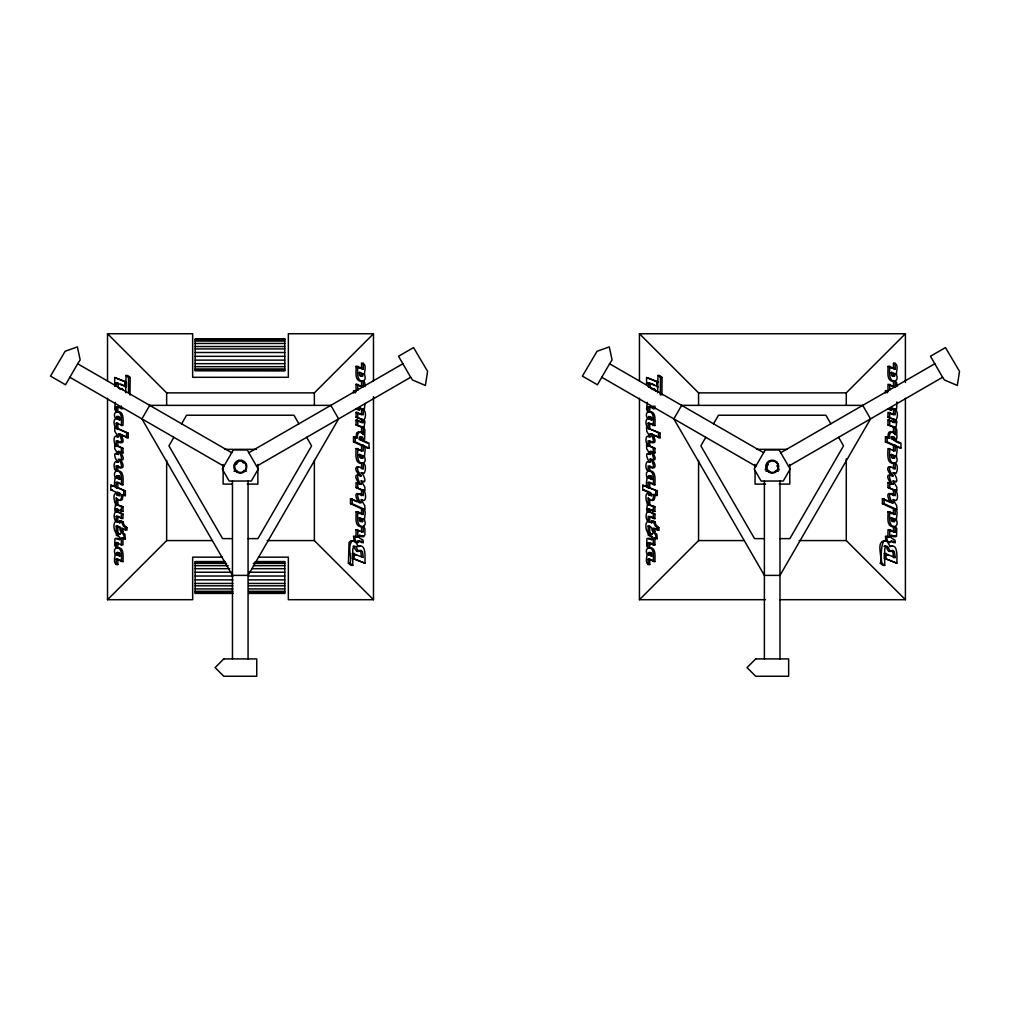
<?xml version="1.0" encoding="UTF-8"?>
<svg xmlns="http://www.w3.org/2000/svg" width="1010" height="1010" viewBox="0 0 1010 1010"><rect width="100%" height="100%" fill="white"/><g stroke="black" fill="none" stroke-linecap="round" stroke-linejoin="round"><path stroke-width="1.5" d="M118.195 487.767L125.366 490.974L125.366 495.62L121.364 494.559C123.27 498.864 117.678 503.409 116.238 497.627L116.238 504.495L117.842 504.495L117.842 499.003M122.968 494.559L122.437 499.382L120.506 500.581M652.422 500.581L653.874 500.076L654.682 498.384L654.897 494.559L653.281 494.559C655.187 498.864 649.594 503.409 648.155 497.627L648.155 504.495L649.758 504.495L649.758 499.003M893.471 433.341L893.471 427.47L895.188 427.47L895.188 434.805C893.648 428.619 887.676 433.479 889.709 438.087L887.979 438.087L888.207 433.997L889.065 432.192L890.618 431.649M120.203 419.655L117.842 418.569L118.7 416.385M116.238 477.806L116.453 476.177L117.488 475.71L119.786 476.606L119.786 479.434L116.238 477.806L120.203 478.891M117.842 477.806L118.056 476.177L119.092 475.71M116.238 554.616L116.453 552.975L117.488 552.508L119.786 553.404L119.786 556.245L116.238 554.616L120.203 555.702M117.842 554.616L118.056 552.975L119.092 552.508M359.017 372.728L361.555 373.889L361.327 375.644L360.216 376.137M363.272 373.889L362.35 376.225L359.472 375.177L359.472 372.147L363.272 373.889L361.555 373.889M359.017 454.828L361.555 455.99L361.037 458.174L362.754 458.174L363.272 455.99L359.472 454.248L359.472 457.277L362.754 458.174M359.017 518.155L361.555 519.317L361.327 521.072L360.216 521.564M363.272 519.317L362.35 521.652L359.472 520.605L359.472 517.574L363.272 519.317L361.555 519.317M652.132 419.655L649.758 418.569C651.248 415.855 647.612 415.855 648.155 418.569L651.702 420.198L651.702 417.357L648.635 416.524M648.155 477.806L648.369 476.177L649.405 475.71L651.702 476.606L651.702 479.434L648.155 477.806L652.132 478.891M649.758 477.806L649.973 476.177L651.021 475.71M648.155 554.616L648.369 552.975L649.405 552.508L651.702 553.404L651.702 556.245L648.155 554.616L652.132 555.702M649.758 554.616L649.973 552.975L651.021 552.508M890.934 372.728L893.471 373.889L893.244 375.644L892.133 376.137M895.188 373.889L894.267 376.225L891.388 375.177L891.388 372.147L895.188 373.889L893.471 373.889M890.934 454.828L893.471 455.99L893.244 457.745L892.133 458.237M895.188 455.99L894.267 458.325L891.388 457.277L891.388 454.248L895.188 455.99L893.471 455.99M890.934 518.155L893.471 519.317L893.244 521.072L892.133 521.564M895.188 519.317L894.267 521.652L891.388 520.605L891.388 517.574L895.188 519.317L893.471 519.317M130 395.024L130.151 377.462L127.664 375.48L126.048 375.48L125.669 392.764M660.313 395.024L660.464 377.462L657.977 375.48L657.598 392.764M661.916 395.024L662.068 377.462L659.581 375.48L657.977 375.48M116.314 436.8L117.842 436.168M648.231 436.8L649.758 436.168M363.322 481.05L361.555 481.896M895.239 481.05L893.471 481.896M363.158 535.628L361.908 536.802L358.891 535.59M895.075 535.628L893.825 536.802L890.82 535.59M116.365 505.694L116.68 505.013M173.859 437.317L168.935 445.877L222.591 538.62L232.464 538.62M181.636 423.796L186.547 415.236L293.973 415.236L298.897 423.796M705.775 437.317L700.864 445.877L754.52 538.62L764.381 538.62M713.552 423.796L718.476 415.236L825.902 415.236L830.813 423.796M77.656 363.764L65.524 384.785L50.5 376.111L65.145 351.265L77.379 346.91L80.169 359.939L77.656 363.764L231.719 452.707M236.365 464.398L238.701 460.345M609.585 363.764L597.44 384.785L582.416 376.111L597.062 351.265L609.295 346.91L612.085 359.939L609.585 363.764L763.636 452.707M765.163 469.801L768.282 464.398M116.718 416.524L116.238 418.569L119.786 420.198L119.786 417.357L116.718 416.524L118.322 416.524M357.515 541.6L355.911 542.736M889.431 541.6L888.459 542.61M891.628 550.463L893.055 552.773L893.471 557.533L895.188 557.533L894.393 551.7L892.663 550.311C888.699 554.187 889.646 544.857 885.606 546.296L884.697 549.326L884.697 565.373L882.98 565.373L880.316 563.264C882.98 558.063 875.493 542.042 884.406 540.716M363.019 500.316L361.555 500.493M894.948 500.316L893.471 500.493M116.377 453.818L117.842 453.578M648.294 453.818L649.758 453.578M222.465 557.154L192.657 557.154L192.657 599.7L107.527 599.7L166.65 540.577L166.65 460.434M107.527 380.947L107.527 333.742L166.65 392.865L314.363 392.865L373.485 333.742L373.485 380.947M765.466 599.7L639.444 599.7L698.567 540.577L698.567 460.434M639.444 380.947L639.444 333.742L698.567 392.865L846.279 392.865L905.402 333.742L905.402 382.525M115.355 402.334L114.648 409.075L116.238 411.891L117.842 411.891L117.842 406.512M116.567 538.747L117.501 538.267L120.329 539.39M647.271 402.334L646.577 409.075L647.511 411.651L648.155 411.891L648.155 406.512L654.897 408.848L654.897 406.007M648.496 538.747L649.43 538.267L652.245 539.39M116.655 461.898L117.539 461.381M362.817 472.996L361.555 473.501M648.572 461.898L649.758 461.431M894.746 472.996L893.471 473.501M363.537 381.123L364.976 379.217A4.722 3.623 -90 0 0 364.837 375.745C363.31 372.804 367.413 366.264 363.272 363.297L361.555 363.297L361.555 368.991L363.272 368.991L363.272 363.297M363.537 526.551L364.976 524.644A4.722 3.623 -90 0 0 364.837 521.173C363.31 518.231 367.413 511.704 363.272 508.724L361.555 508.724L361.555 514.418L363.272 514.418L363.272 508.724M116.579 493.322L117.513 492.905L118.599 495.38L120.038 495.973M648.496 493.322L649.43 492.905L650.516 495.38L651.968 495.973M120.682 389.443L122.324 388.572L123.169 389.974M652.599 389.443L654.24 388.572L655.654 391.337M356.416 546.599L360.052 545.779M119.635 389.065L122.324 388.572M357.919 550.867L356.757 551.384L353.235 546.183M651.551 389.065L654.24 388.572M889.835 550.867C886.931 552.697 887.79 545.779 884.596 546.094M248.814 452.707L402.876 363.764M256.616 466.216L410.679 377.273L412.56 380.012L425.412 385.454L427.584 371.339L413.557 347.579L398.533 356.252L410.679 377.273M780.73 452.707L934.793 363.764M788.532 466.216L942.595 377.273L944.476 380.012L957.328 385.454L959.5 371.339L945.474 347.579L930.45 356.252L942.595 377.273M352.566 540.703C346.683 545.943 352.099 556.598 350.116 563.264L352.768 565.373L352.768 549.326L353.689 546.296C357.729 544.857 356.77 554.187 360.747 550.311L362.476 551.7L363.272 557.533L352.414 553.316L352.414 558.252L364.963 563.214C364.774 558.909 366.756 542.572 358.133 546.599L356.341 542.711L354.194 540.716L350.849 540.703L349.043 542.522L348.399 563.264L351.051 565.373L352.768 565.373M117.842 418.569C112.602 416.903 113.549 426.422 116.238 428.48L117.842 428.48L117.842 423.152L116.238 423.152L116.238 428.48M649.758 418.569C644.519 416.903 645.478 426.422 648.155 428.48L649.758 428.48L649.758 423.152L648.155 423.152L648.155 428.48M648.761 418.519L648.672 417.648M894.544 373.94L894.633 374.874M648.761 477.755L648.672 476.897M894.544 456.04L894.633 456.974M648.761 554.566L648.672 553.695M894.544 519.367L894.633 520.302M894.544 409.416L890.934 408.242M648.761 521.375L652.132 522.486M362.325 427.344L356.063 424.995L356.063 420.021L363.272 422.584L363.272 419.794L356.063 417.244L356.063 412.32L363.272 414.82L363.272 409.227L361.555 409.227L361.555 414.82L356.063 412.32M117.122 504.596L122.968 506.805L122.968 511.464L116.238 509.065L116.238 511.666L122.968 514.052L122.968 518.66L116.238 516.325L116.238 521.551L117.842 521.551L117.842 516.325L116.238 516.325M894.241 427.344L887.979 424.995L887.979 420.021L895.188 422.584L895.188 419.794L887.979 417.244L887.979 412.32L895.188 414.82L895.188 409.227L893.471 409.227L893.471 414.82L889.356 412.938M649.039 504.596L654.897 506.805L654.897 511.464L648.155 509.065L648.155 511.666L654.897 514.052L654.897 518.66L648.155 516.325L648.155 521.551L649.758 521.551L649.758 516.325L654.897 518.66M117.589 411.802C124.584 410.78 122.955 421.763 122.968 425.563L116.238 423.152M363.512 381.123C356.05 382.197 357.805 370.468 357.78 366.415L356.063 366.415C356.505 370.746 354.106 380.265 360.709 381.363M117.589 471.051C124.584 470.016 122.955 481.012 122.968 484.8L116.238 482.389L116.238 487.716L117.842 487.716L117.842 482.389L116.238 482.389M361.82 463.211C354.346 464.31 356.088 452.568 356.063 448.516L363.272 451.091L363.272 445.397L361.555 445.397L361.555 451.091L356.063 448.516M649.518 411.802C656.5 410.78 654.871 421.763 654.897 425.563L648.155 423.152M117.589 547.849C124.584 546.827 122.955 557.81 122.968 561.611L116.238 559.199L116.238 564.514L117.842 564.514L117.842 559.199L116.238 559.199M363.512 526.551C356.05 527.624 357.805 515.908 357.78 511.843L356.063 511.843C356.505 516.173 354.106 525.692 360.709 526.791M649.518 471.051C656.5 470.016 654.871 481.012 654.897 484.8L648.155 482.389L648.155 487.716L649.758 487.716L649.758 482.389L648.155 482.389M893.736 463.211C886.262 464.31 888.005 452.568 887.979 448.516L895.188 451.091L895.188 445.397L893.471 445.397L893.471 451.091M649.518 547.849C656.5 546.827 654.871 557.81 654.897 561.611L648.155 559.199L648.155 564.514L649.758 564.514L649.758 559.199L648.155 559.199M889.671 545.804L891.981 545.779M122.526 532.826L124.861 534.075L125.379 538.873L121.364 537.8L121.364 544.895L122.968 544.895L122.968 537.8L125.379 538.873M654.442 532.826L656.79 534.075L657.295 538.873L653.281 537.8L653.281 544.895L654.897 544.895L654.897 537.8M360.052 436.737L361.896 439.855L364.623 439.401L364.85 429.54L363.272 427.47L361.555 427.47L361.555 433.341M117.513 492.905C112.097 492.224 114.155 501.048 115.557 504.179L116.238 504.495M891.123 436.572L894.406 439.729M893.825 439.855L896.122 439.729L896.88 438.125L896.779 429.54L895.188 427.47M649.43 492.905C644.014 492.224 646.084 501.048 647.473 504.179L648.155 504.495M358.702 431.649L356.631 432.937L356.063 438.087L353.513 436.951L353.513 441.913L367.299 448.099L369.016 448.099L369.016 443.125L359.472 438.832L359.888 437.279L360.911 436.572L362.451 437.204L363.613 439.855M107.527 333.742L192.657 333.742L192.657 377.298L288.342 377.298L288.342 333.742L373.485 333.742M639.444 333.742L905.402 333.742M195.17 341.052L284.782 341.052M195.17 343.451L284.782 343.451M195.17 346.544L284.782 346.544M195.17 348.917L284.782 348.917M195.17 352.503L284.782 352.503M195.17 356.328L284.782 356.328M195.17 360.128L284.782 360.128M895.188 363.297L895.188 368.991L893.471 368.991L893.471 363.297L895.188 363.297C899.329 366.264 895.226 372.804 896.766 375.745A4.722 3.623 -90 0 1 896.905 379.217L895.453 381.123C887.979 382.222 889.722 370.468 889.709 366.415L887.979 366.415C888.421 370.746 886.035 380.265 892.625 381.363M195.17 363.663L284.782 363.663M195.17 366.68L284.782 366.68M195.17 368.966L284.782 368.966M195.17 370.241L284.782 370.38M361.037 376.073L362.754 376.073M892.954 376.073L894.671 376.073M114.774 386.375L114.648 377.513L126.389 382.146L126.389 386.767L116.238 382.815L116.327 385.555M126.048 375.48L128.535 377.462L130.151 377.462M646.577 377.513L658.305 382.146L646.577 377.513L646.577 384.179M660.464 377.462L662.068 377.462M114.648 377.513L126.389 382.146M116.238 382.815L117.842 382.815M648.546 387.272L648.155 382.815L649.758 382.815L650.503 388.282M356.063 391.867L356.063 384.28L363.272 386.779L363.272 381.022L364.85 383.03L364.963 386.653M896.88 386.653L896.766 383.03L895.188 381.022L895.188 386.779L887.979 384.28L887.979 391.867M648.155 382.815L658.305 386.767M895.188 386.779L893.471 386.779L893.471 381.022M116.238 411.891L116.238 406.512L122.968 408.848M359.017 408.242L364.345 409.416L364.963 403.318M893.471 409.403L896.602 409.037L896.88 401.917M359.472 409.909L356.063 409.037L359.472 409.909L359.472 407.661L363.272 409.403M891.388 409.909L887.979 409.037L891.388 409.909L891.388 407.661L895.188 409.403M356.063 417.244L363.272 419.794M887.979 417.244L895.188 419.794M363.272 422.584L361.555 422.584L361.555 419.794M887.979 420.021L895.188 422.584M356.063 424.995L364.042 427.344L364.9 421.915A3.434 2.639 -90 0 0 363.966 419.882C366.138 417.584 366.1 411.348 363.272 409.227M887.979 424.995L895.958 427.344L896.817 421.915A3.434 2.639 -90 0 0 895.883 419.882C898.054 417.584 898.016 411.348 895.188 409.227M648.155 446.003C645.251 443.882 644.62 432.697 650.251 437.103L646.728 431.308L646.577 427.697L660.111 433.189L660.111 437.81L650.112 433.947C653.432 436.711 656.222 446.9 648.155 440.713L648.155 446.003L649.758 446.003L649.758 440.713C657.838 446.9 655.036 436.711 651.715 433.947L650.112 433.947M116.238 446.003C113.335 443.882 112.703 432.697 118.334 437.103L114.799 431.308L114.648 427.697L128.182 433.189L128.182 437.81L118.183 433.947C121.516 436.711 124.306 446.9 116.238 440.713L116.238 446.003L117.842 446.003L117.842 440.713C125.909 446.9 123.119 436.711 119.799 433.947L128.182 437.81M646.577 427.697L660.111 433.189M353.513 436.951L357.78 438.087C355.747 433.479 361.719 428.619 363.272 434.805L363.272 427.47M893.711 445.625L885.429 441.913L885.429 436.951L889.709 438.087M353.513 441.913L355.23 441.913L369.016 448.099M885.429 441.913L887.146 441.913L900.945 448.099L900.945 443.125L891.388 438.832L891.817 437.279L892.84 436.572L894.38 437.204L895.542 439.855M652.574 460.484C656.159 463.855 656.386 471.405 649.758 465.9L649.758 471.165C644.481 472.427 644.582 458.022 650.276 462.277C647.511 460.926 643.711 450.081 650.276 454.601L646.678 448.768L646.577 445.246L648.18 445.246M900.945 448.099L896.463 446.862M116.238 471.165C113.12 469.435 113.044 458.527 118.359 462.277C115.582 460.926 111.794 450.081 118.359 454.601L114.761 448.768L114.648 445.246L122.968 448.314L122.968 452.947L118.208 451.495C120.632 452.594 124.293 463.287 118.208 459.197C121.819 462.201 124.015 471.923 116.238 465.9L116.238 471.165L117.842 471.165L117.842 465.9L116.238 465.9M646.577 445.246L654.897 448.314L654.897 452.947L650.124 451.495C652.561 452.594 656.21 463.287 650.124 459.197C653.735 462.201 655.932 471.923 648.155 465.9L648.155 471.165M224.637 449.349L256.363 449.349M756.566 449.349L786.777 449.349M118.208 451.495L119.811 451.495C120.809 452.821 125.72 459.651 121.781 460.118M650.124 451.495L651.74 451.495C652.725 452.821 657.636 459.651 653.697 460.118M361.555 455.99L363.272 455.99M892.954 458.174L894.671 458.174M650.124 459.197L651.74 459.197M363.272 468.716L361.555 468.716L361.555 463.098C366.529 462.454 365.948 470.71 364.092 473.412L360.999 472.592C363.966 474.043 368.019 485.633 360.999 480.798L364.85 487.035L364.963 490.797L356.063 487.514L356.063 482.565L361.163 484.118C358.563 482.944 354.649 471.506 361.163 475.887C360.052 473.867 355.293 468.728 358.626 466.734L363.272 468.716L363.272 463.098M895.188 468.716L893.471 468.716L893.471 463.098C898.458 462.454 897.865 470.71 896.021 473.412L892.928 472.592C895.883 474.043 899.935 485.633 892.928 480.798L896.766 487.035L896.88 490.797L887.979 487.514L887.979 482.565L893.08 484.118C890.479 482.944 886.578 471.506 893.08 475.887C891.969 473.867 887.209 468.728 890.542 466.734L895.188 468.716L895.188 463.098M234.017 471.165L237.148 471.165M243.385 471.165L246.516 471.165M765.946 471.165L769.064 471.165M775.314 471.165L778.432 471.165M116.718 475.76L118.322 475.76M648.635 475.76L650.238 475.76M361.163 475.887L359.446 475.887C358.335 473.867 353.576 468.728 356.909 466.734L357.755 466.948M891.363 475.887L893.08 475.887M232.199 484.093L223.134 484.093L223.134 464.448M247.298 484.093L257.878 484.093L257.878 464.448M361.163 484.118L359.446 484.118C358.386 482.704 353.134 475.407 357.338 474.889M765.631 484.093L755.051 484.093L755.051 470.496M779.215 484.093L789.795 484.093L789.795 464.448M887.979 482.565L893.08 484.118M115.91 492.905L116.996 495.38L119.395 495.317L119.786 493.865L110.847 489.85L110.847 485.191L115.329 486.479M647.827 492.905L648.912 495.38L651.311 495.317L651.702 493.865L642.777 489.85L642.777 485.191L657.283 490.974L657.283 495.62L653.281 494.559M110.847 489.85L112.463 489.85M642.777 489.85L644.38 489.85M359.459 502.879C355.911 499.925 352.919 489.029 361.555 495.645L361.555 489.989L363.272 489.989C366.365 492.261 367.047 504.217 361.024 499.508L364.799 505.694L364.963 509.57L352.212 503.687L350.495 503.687L350.495 498.751L361.176 502.879C357.628 499.925 354.636 489.029 363.272 495.645L363.272 489.989M893.105 502.879L891.388 502.879C887.828 499.925 884.848 489.029 893.471 495.645L893.471 489.989L895.188 489.989C898.294 492.261 898.963 504.217 892.941 499.508L896.716 505.694L896.88 509.57L895.163 509.57L882.412 503.687L882.412 498.751L893.105 502.879C889.545 499.925 886.565 489.029 895.188 495.645L895.188 489.989M110.847 485.191L125.366 490.974M642.777 485.191L657.283 490.974M121.364 494.559L125.366 495.62M882.412 503.687L884.129 503.687L896.88 509.57M116.238 521.551C113.587 519.569 113.549 513.736 115.582 511.59A3.219 2.474 -90 0 1 114.711 509.697L115.519 504.596L122.968 506.805M648.155 521.551C645.516 519.569 645.478 513.736 647.498 511.59A3.219 2.474 -90 0 1 646.627 509.697L647.435 504.596L654.897 506.805M895.188 508.724L895.188 514.418L893.471 514.418L893.471 508.724L895.188 508.724C899.329 511.704 895.226 518.231 896.766 521.173A4.722 3.623 -90 0 1 896.905 524.644L895.453 526.551C887.979 527.649 889.722 515.908 889.709 511.843L887.979 511.843C888.421 516.173 886.035 525.692 892.625 526.791M116.238 509.065L117.842 509.065L117.842 511.666L122.968 514.052M648.155 509.065L649.758 509.065L649.758 511.666L654.897 514.052M116.238 511.666L117.842 511.666M648.155 511.666L649.758 511.666M117.842 532.914L116.238 532.914C112.741 530.035 112.804 516.527 119.786 523.028L119.786 520.92L122.968 521.728L124.104 525.061L126.932 527.7L126.932 530.199L121.364 528.394L121.364 531.702L122.968 531.702L122.968 528.394L121.364 528.394M648.572 531.803L649.758 532.914L648.155 532.914C644.67 530.035 644.733 516.527 651.702 523.028L651.702 520.92L654.897 521.728L656.033 525.061L658.848 527.7L658.848 530.199L653.281 528.394L653.281 531.702L654.897 531.702L654.897 528.394L653.281 528.394M116.238 521.4L120.203 522.486M648.155 521.4L649.758 521.4M361.037 521.501L362.754 521.501M892.954 521.501L894.671 521.501M119.786 520.92L122.968 521.728M651.702 520.92L654.897 521.728M117.842 547.938L117.842 542.559L116.238 542.559L116.238 547.938L114.648 545.122L114.963 538.747L115.897 538.267L119.786 539.883L119.786 537.143L116.415 535.149L116.238 526.021L120.203 527.081M653.281 544.895L648.155 542.559L648.155 547.938L646.678 546.056L646.88 538.747L647.814 538.267L651.702 539.883L651.702 537.143L648.332 535.149L648.155 526.021L649.758 526.021L649.758 534.164M121.364 521.728L123.599 526.336L126.932 527.7M653.281 521.728L655.515 526.336L658.848 527.7M357.78 529.707L357.78 537.295L356.063 537.295L356.063 529.707L363.272 532.207L363.272 526.45L364.85 528.47L364.963 534.719L363.625 536.802L359.472 535.073L359.472 537.989L363.082 540.123L363.272 542.635L357.755 540.83M889.709 529.707L887.979 529.707L887.979 537.295L889.709 537.295L889.709 529.707L895.188 532.207L895.188 526.45L896.766 528.47L896.552 536.272L895.554 536.802L891.388 535.073L891.388 537.989L894.999 540.123L895.188 542.635L890.934 541.436M895.188 532.207L893.471 532.207L893.471 526.45M116.415 535.149L118.019 535.149M648.332 535.149L649.935 535.149M357.78 537.295L353.487 536.146L354.409 541.915M889.709 537.295L885.417 536.146L885.959 541.272M248.069 538.62L257.941 538.62L311.598 445.877L306.674 437.317M779.985 538.62L789.858 538.62L843.514 445.877L838.59 437.317M166.65 540.577L212.214 540.577M267.221 540.577L314.363 540.577L373.485 599.7L288.342 599.7L288.342 557.154L258.535 557.154M698.567 540.577L744.143 540.577M799.137 540.577L846.279 540.577L905.402 599.7L779.619 599.7M883.889 546.296L885.606 546.296M356.757 551.384L358.474 551.384M888.686 551.384L890.403 551.384M116.718 552.571L118.322 552.571M648.635 552.571L650.238 552.571M884.697 565.373L882.033 563.264C880.076 558.858 881.389 527.485 890.05 546.599C898.673 542.572 896.691 558.909 896.88 563.214L884.331 558.252L884.331 553.316L895.188 557.533M352.414 558.252L364.963 563.214M884.331 558.252L896.88 563.214M225.041 561.547L195.17 561.547L195.17 593.413L232.906 593.413M256.489 561.547L284.782 561.547L284.782 593.413L248.624 593.413M195.17 561.977L225.041 561.977M254.911 561.977L284.782 561.977M348.399 563.264L350.116 563.264M880.316 563.264L882.033 563.264M195.17 563.391L226.619 563.391M253.346 563.391L284.782 563.391M195.17 565.676L228.184 565.676M253.346 565.676L284.782 565.676M195.17 568.693L229.762 568.693M251.768 568.693L284.782 568.693M195.17 572.228L231.328 572.228M248.624 572.228L284.782 572.228M195.17 576.028L232.906 576.028M248.624 576.028L284.782 576.028M195.17 579.854L232.906 579.854M248.624 579.854L284.782 579.854M195.17 583.439L232.906 583.439M248.624 583.439L284.782 583.439M195.17 585.813L232.906 585.813M248.624 585.813L284.782 585.813M195.17 588.906L232.906 588.906M248.624 588.906L284.782 588.906M195.17 591.304L232.906 591.304M248.624 591.304L284.782 591.304M195.17 592.845L232.906 592.845M248.624 592.845L284.782 592.845M359.03 550.311L360.759 551.7L361.555 556.826M889.267 474.889C885.05 475.407 890.302 482.704 891.363 484.118M889.671 466.948L888.825 466.734C885.77 468.35 889.52 473.059 890.694 474.851M649.127 547.685L649.758 547.938L649.758 542.559M885.429 436.951L887.979 438.087M895.125 441.282L899.228 443.125M645.655 490.418L650.768 492.716M359.118 439.438L367.299 443.125M117.564 492.148L120.114 493.297M648.155 526.021L651.702 527.624L652.106 530.49L653.281 531.702M116.238 526.021L119.786 527.624L120.177 530.49L121.364 531.702M889.356 384.898L892.095 386.148M889.356 530.326L892.095 531.576M356.063 384.28L360.179 386.148M651.046 543.14L654.897 544.895M356.063 529.707L358.802 530.957M117.842 516.325L121.692 518.08M116.238 542.559L121.364 544.895M887.979 487.514L893.724 490.14M649.518 445.865L654.897 448.314M656.21 529L658.848 530.199M356.063 487.514L361.807 490.14M117.602 445.865L122.968 448.314M652.788 451.988L654.897 452.947M120.872 451.988L122.968 452.947M651.185 383.484L654.038 384.797M882.412 498.751L890.1 502.298M651.715 433.947L660.111 437.81M884.331 553.316L888.257 555.121M120.695 384.141L126.389 386.767M350.495 498.751L356.896 501.705M350.495 503.687L363.234 509.57M116.264 427.697L128.182 433.189M352.414 553.316L356.328 555.121M893.471 463.098L894.216 463.438M649.064 470.837L649.758 471.165M361.555 463.098L362.287 463.438M117.842 465.9C125.619 471.923 123.422 462.201 119.811 459.197M893.471 427.47L894.203 427.811M649.758 504.495L648.572 503.46M651.046 509.659L654.897 511.464M356.063 420.021L360.179 421.94M361.555 427.47L362.274 427.811M117.842 504.495L116.642 503.46M120.405 510.265L122.968 511.464M889.709 366.415L895.188 368.991M887.979 366.415L892.095 368.347M889.709 511.843L895.188 514.418M887.979 511.843L892.095 513.774M651.046 423.745L654.897 425.563M649.758 482.389L654.897 484.8M357.78 366.415L363.272 368.991M356.063 366.415L360.179 368.347M649.758 559.199L654.897 561.611M357.78 511.843L363.272 514.418M356.063 511.843L360.179 513.774M117.842 482.389L122.968 484.8M117.842 559.199L122.968 561.611M895.188 542.635L891.388 540.83C889.356 545.892 885.593 538.961 887.133 536.146M652.132 533.924L648.155 532.8L651.702 534.492C653.609 529.758 657.131 536.247 655.692 538.873M363.272 542.635L359.472 540.83C357.439 545.892 353.677 538.961 355.204 536.146M120.203 533.924L116.238 532.8L119.786 534.492C121.692 529.758 125.202 536.247 123.776 538.873M650.478 535.717L652.372 536.663M601.783 377.273L755.833 466.216M69.854 377.273L223.917 466.216M893.471 409.227L894.241 409.694M649.758 521.551L648.521 520.365M361.555 409.227L362.325 409.694M117.842 521.551L116.592 520.365M893.471 363.297L894.216 363.751M895.188 445.397C899.329 448.377 895.226 454.904 896.766 457.846A4.722 3.623 -90 0 1 896.905 461.317L895.453 463.211C887.979 464.31 889.722 452.568 889.709 448.516M893.471 445.397L894.216 445.852M893.471 508.724L894.734 509.898M649.064 428.051L649.758 428.48M649.064 487.287L649.758 487.716M648.155 487.716C644.279 484.939 648.117 478.828 646.678 476.076A4.419 3.396 -90 0 1 646.552 472.831L647.902 471.051C654.897 470.016 653.268 481.012 653.281 484.8M361.555 363.297L362.287 363.751M649.064 564.098L649.758 564.514M648.155 564.514C644.279 561.737 648.117 555.626 646.678 552.874A4.419 3.396 -90 0 1 646.552 549.629L647.902 547.849C654.897 546.827 653.268 557.81 653.281 561.611M363.272 445.397L363.991 445.839M361.555 445.397L362.287 445.852M361.555 508.724L362.817 509.898M117.147 428.051L117.842 428.48M116.238 487.716C112.362 484.939 116.188 478.828 114.761 476.076A4.419 3.396 -90 0 1 114.635 472.831L115.986 471.051C122.98 470.016 121.352 481.012 121.364 484.8M117.147 564.098L117.842 564.514M116.238 564.514C112.362 561.737 116.201 555.626 114.761 552.874A4.419 3.396 -90 0 1 114.635 549.629L115.986 547.849C122.98 546.827 121.352 557.81 121.364 561.611M893.471 489.989L894.279 490.544M649.001 445.486L649.758 446.003M361.555 489.989L362.363 490.544M654.897 531.702L653.71 530.49M122.968 531.702L121.793 530.49M652.637 388.572L653.483 389.974M776.791 462.05L778.47 464.966M364.004 445.852C366.832 449.538 363.436 454.942 364.837 457.846A4.722 3.623 -90 0 1 364.976 461.317L363.537 463.211C356.063 464.31 357.805 452.568 357.78 448.516M647.599 418.38L646.678 416.827A4.419 3.396 -90 0 1 646.552 413.582L647.902 411.802C654.897 410.78 653.268 421.763 653.281 425.563M116.756 417.648L117.286 418.38M115.683 418.38L114.761 416.827A4.419 3.396 -90 0 1 114.635 413.582L115.986 411.802C122.98 410.78 121.352 421.763 121.364 425.563M116.756 476.897L117.286 477.629M116.756 553.695L117.286 554.427M116.68 410.906L117.198 411.651M776.867 465.749L779.215 469.801M241.832 460.345L243.385 463.047M245.91 463.401L246.554 464.966M118.587 388.282L117.842 383.472M905.402 398.256L905.402 599.7M893.471 419.794L893.471 422.584M893.471 541.171L893.471 542.635M889.709 384.28L889.709 390.352M889.709 412.32L889.709 417.244M889.709 420.021L889.709 424.995M889.709 482.565L889.709 487.514M887.133 392.928L887.133 390.706L885.417 390.706L885.417 392.928M887.146 436.951L887.146 441.913M886.048 553.316L886.048 558.252M884.129 498.751L884.129 503.687M846.279 392.865L846.279 405.439M846.279 458.856L846.279 540.577M779.985 481.025L779.985 658.911M764.381 481.025L764.381 658.911M755.051 464.448L755.051 467.478M698.567 392.865L698.567 405.439M658.495 433.189L658.495 437.81M657.245 527.7L657.245 530.199M656.702 382.146L656.702 386.767M655.679 490.974L655.679 495.62M653.281 406.007L653.281 408.848M653.281 448.314L653.281 452.947M653.281 506.805L653.281 511.464M653.281 514.052L653.281 518.66M649.758 406.512L649.758 411.891M639.444 398.256L639.444 599.7M373.485 396.69L373.485 599.7M361.555 381.022L361.555 386.779M361.555 526.45L361.555 532.207M361.555 541.171L361.555 542.635M357.78 384.28L357.78 390.352M357.78 412.32L357.78 417.244M357.78 420.021L357.78 424.995M357.78 482.565L357.78 487.514M355.204 392.928L355.204 390.706L353.487 390.706L353.487 392.928M355.23 436.951L355.23 441.913M354.131 553.316L354.131 558.252M352.212 498.751L352.212 503.687M314.363 392.865L314.363 405.439M314.363 460.434L314.363 540.577M248.069 481.025L248.069 658.911M232.464 481.025L232.464 658.911M166.65 392.865L166.65 405.439M128.535 377.462L128.535 392.435M126.578 433.189L126.578 437.81M125.328 527.7L125.328 530.199M124.785 382.146L124.785 386.767M123.75 490.974L123.75 495.62M121.364 406.007L121.364 408.848M121.364 448.314L121.364 452.947M121.364 506.805L121.364 511.464M121.364 514.052L121.364 518.66M117.842 526.021L117.842 534.164M107.527 398.256L107.527 599.7M894.166 419.882A3.434 2.639 -90 0 1 894.607 420.463M362.249 419.882A3.434 2.639 -90 0 1 362.678 420.463M149.72 405.363L141.918 418.885L232.464 575.384L248.069 575.384L338.602 418.885L330.8 405.363L149.72 405.363M233.348 449.892L222.288 469.044L229.207 481.025L251.326 481.025L258.244 469.044L247.185 449.892L233.348 449.892M681.649 405.363L673.847 418.885L764.381 575.384L779.985 575.384L870.532 418.885L862.729 405.363L681.649 405.363M765.264 449.892L754.205 469.044L761.123 481.025L783.242 481.025L790.161 469.044L779.101 449.892L765.264 449.892M223.791 658.911L215.117 667.585L223.791 676.258L256.742 676.258L256.742 658.911L223.791 658.911M755.707 658.911L747.034 667.585L755.707 676.258L788.658 676.258L788.658 658.911L755.707 658.911M284.782 338.943L195.17 338.943L195.17 370.809L284.782 370.809L284.782 338.943M284.782 339.385L195.17 339.385L284.782 339.512M236.416 470.812A5.782 5.782 0 0 0 246.086 468.211A5.782 5.782 0 0 0 239.004 461.128A5.782 5.782 0 0 0 236.416 470.812M237.009 472.289A6.514 6.514 0 0 0 246.781 466.645A6.514 6.514 0 0 0 237.009 461.014A6.514 6.514 0 0 0 237.009 472.289M769.532 471.72A5.782 5.782 0 0 0 778.205 466.721A5.782 5.782 0 0 0 769.532 461.709A5.782 5.782 0 0 0 769.532 471.72M768.926 472.289A6.514 6.514 0 0 0 778.697 466.645A6.514 6.514 0 0 0 768.926 461.014A6.514 6.514 0 0 0 768.926 472.289"/></g></svg>
